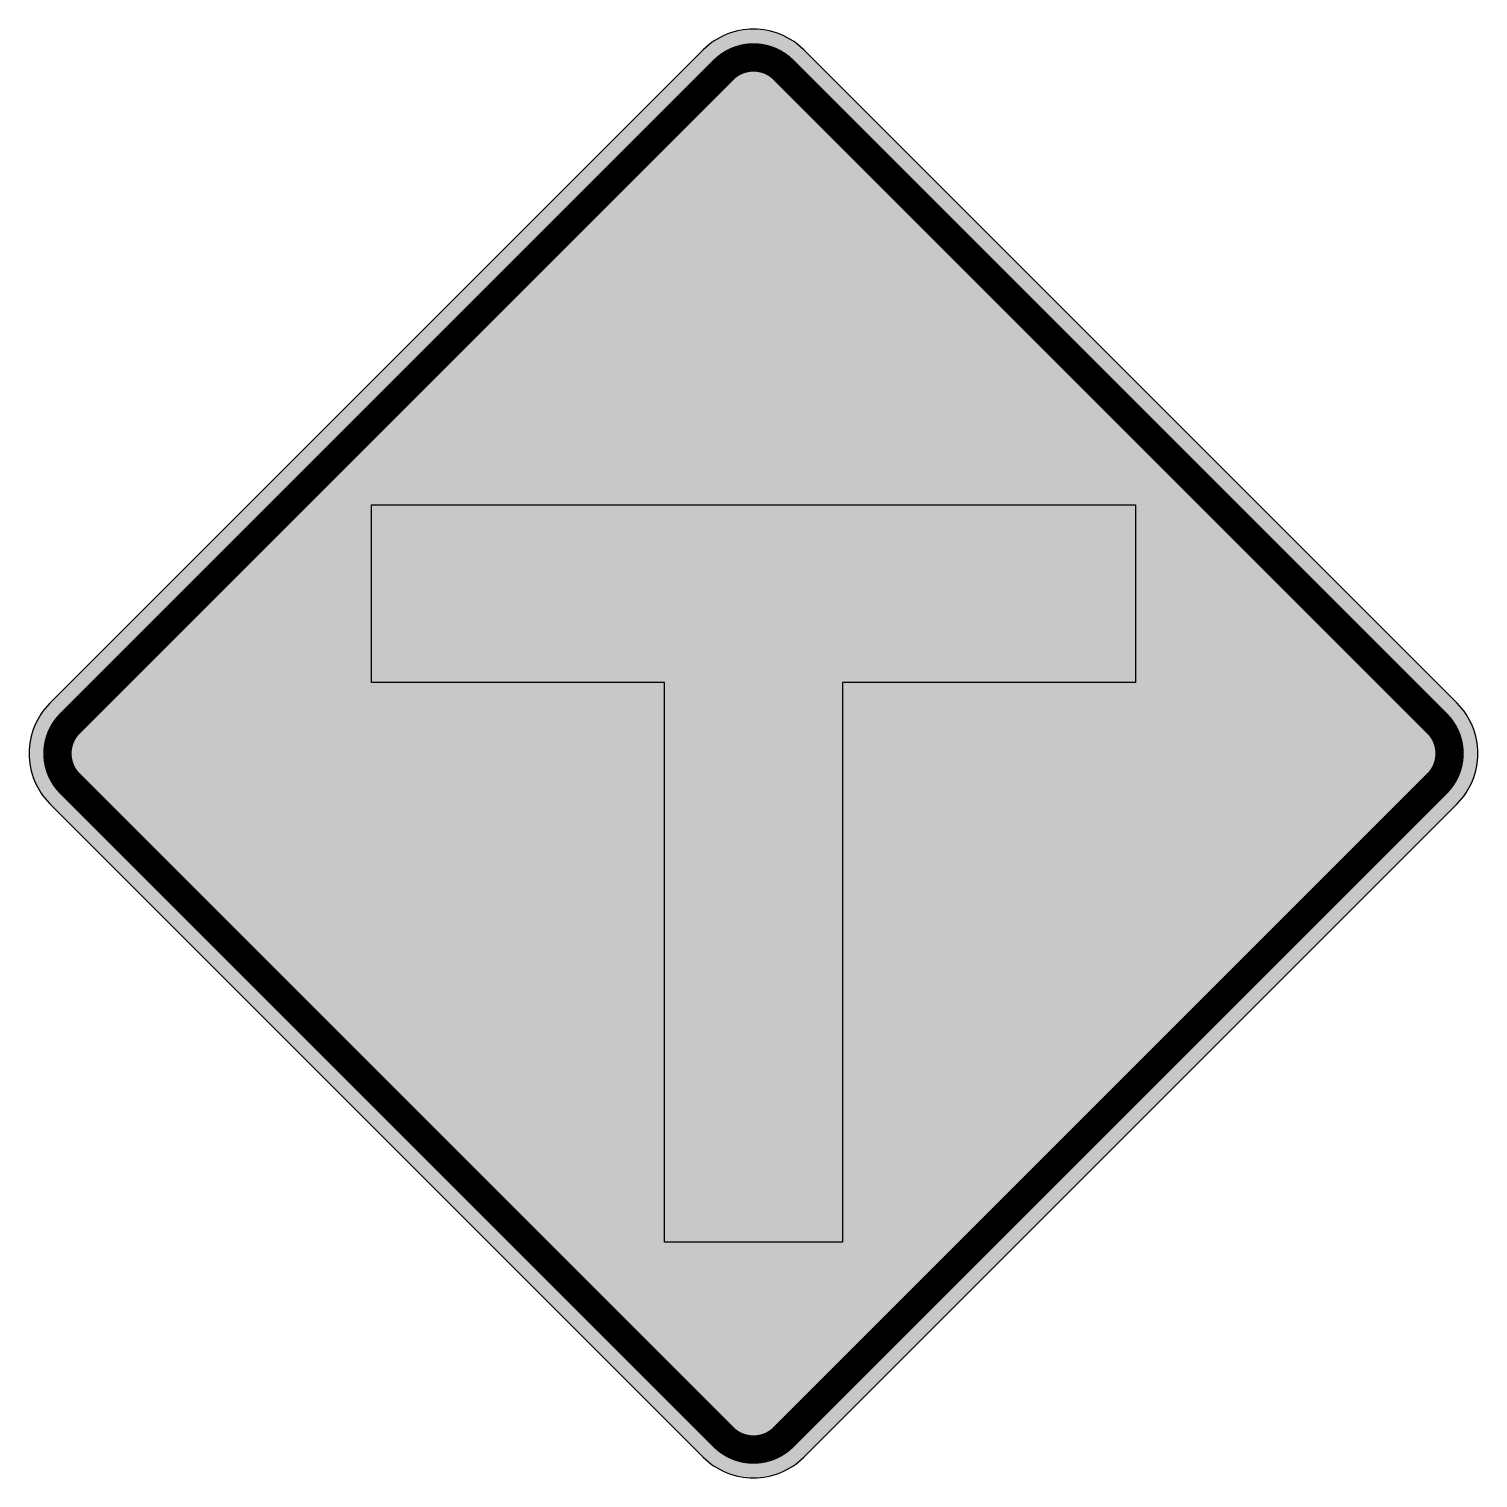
# Model space of a CAD drawing. Header units: millimetres. Extents: x -408 to 408, y -408 to 408.
import ezdxf

# ---------------------------------------------------------------- set-up
doc = ezdxf.new("R2010")
doc.units = ezdxf.units.MM
doc.header["$LTSCALE"] = 10
doc.header["$MEASUREMENT"] = 0
doc.layers.get('0').update_dxf_attribs({"linetype": 'CONTINUOUS'})

msp = doc.modelspace()

# ---------------------------------------------------------------- hatches: boundary and pattern name
h = msp.add_hatch(color=50)
h.dxf.hatch_style = 1
edge = h.paths.add_edge_path()
edge.add_line((28.28, -395.98), (395.98, -28.28))
edge.add_arc((367.7, 0), 40, 315, 405)
edge.add_line((395.98, 28.28), (28.28, 395.98))
edge.add_arc((0, 367.7), 40, 45, 135)
edge.add_line((-28.28, 395.98), (-395.98, 28.28))
edge.add_arc((-367.7, 0), 40, 135, 225)
edge.add_line((-395.98, -28.28), (-28.28, -395.98))
edge.add_arc((0, -367.7), 40, 225, 315)
h = msp.add_hatch(color=256)
h.dxf.hatch_style = 1
h.paths.add_polyline_path([(50, 40), (50, -275), (-50, -275), (-50, 40), (-215, 40), (-215, 140), (215, 140), (215, 40)])

# ---------------------------------------------------------------- linework, layer by layer
at = {"flags": 128}
msp.add_lwpolyline([(28.28, -395.98), (395.98, -28.28, 0.414214), (395.98, 28.28), (28.28, 395.98, 0.414214), (-28.28, 395.98), (-395.98, 28.28, 0.414214), (-395.98, -28.28), (-28.28, -395.98, 0.414214)], format="xyb", close=True, dxfattribs=at)
at = {"const_width": 16, "flags": 128}
msp.add_lwpolyline([(16.97, -384.67), (384.67, -16.97, 0.414214), (384.67, 16.97), (16.97, 384.67, 0.414214), (-16.97, 384.67), (-384.67, 16.97, 0.414214), (-384.67, -16.97), (-16.97, -384.67, 0.414214), (16.97, -384.67, 0.414214)], format="xyb", dxfattribs=at)
msp.add_lwpolyline([(50, 40), (50, -275), (-50, -275), (-50, 40), (-215, 40), (-215, 140), (215, 140), (215, 40)], close=True)

doc.saveas('drawing.dxf')
